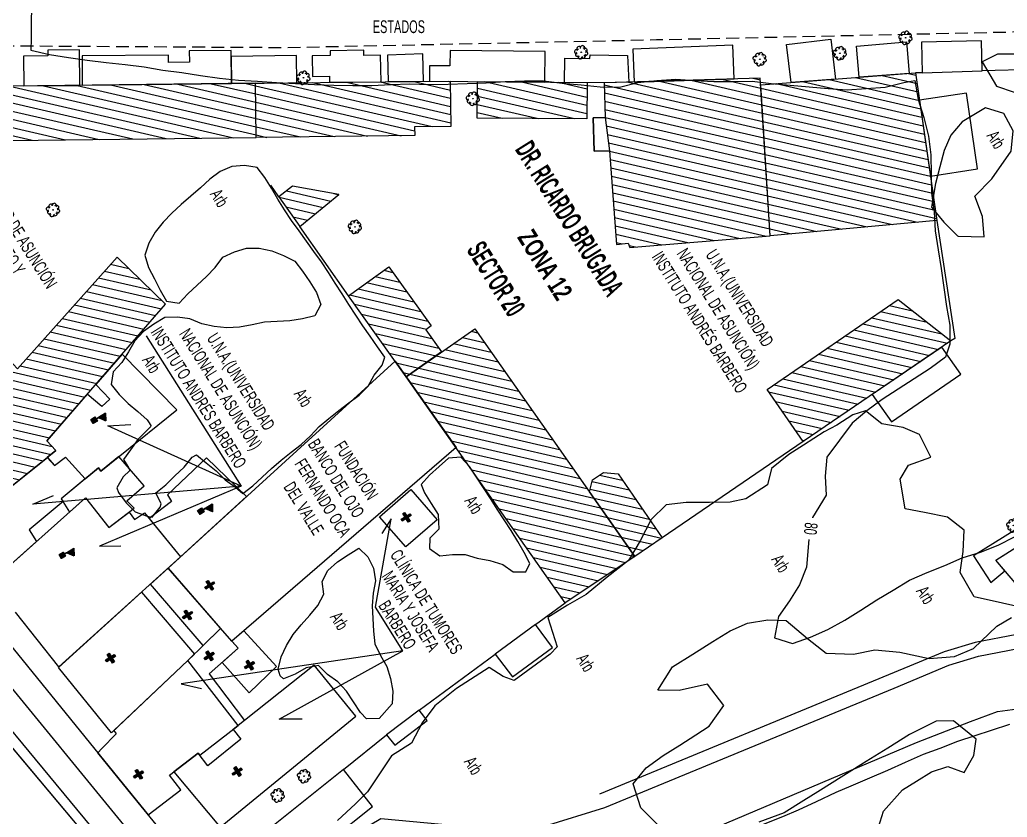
# Model space of a CAD drawing. Header units: millimetres. Extents: x 438774 to 440085, y 7202522 to 7203572.
# Drawn here: x 439173.4 to 439328.7, y 7203130.2 to 7203255.7 of the extents above; entities that cross this region are included whole.
import ezdxf

# ---------------------------------------------------------------- set-up
doc = ezdxf.new("R2010")
doc.units = ezdxf.units.MM
doc.linetypes.add('00', pattern=[10, 0, -10])
doc.linetypes.add('12', pattern=[3, 2, -1])
for name, color, linetype in [('0212', 7, 'Continuous'), ('0220', 7, 'Continuous'), ('0222', 7, 'Continuous'), ('0505', 1, 'Continuous'), ('0506', 1, 'Continuous'), ('0611', 30, 'Continuous'), ('0612', 7, 'Continuous'), ('0625', 7, 'Continuous'), ('0707', 7, 'Continuous'), ('0801', 10, 'Continuous'), ('0803', 160, 'Continuous'), ('0811', 10, 'Continuous'), ('0812', 7, 'Continuous'), ('0817', 10, 'Continuous'), ('0818', 7, 'Continuous'), ('0819', 10, 'Continuous'), ('0820', 7, 'Continuous'), ('0869', 7, 'Continuous'), ('1005', 3, 'Continuous'), ('1006', 3, 'Continuous'), ('1007', 3, 'Continuous')]:
    doc.layers.add(name, color=color, linetype=linetype)
doc.styles.add('02', font='swissc.ttf')
doc.styles.add('03', font='swisscb.ttf')
doc.styles.add('04', font='swisscb.ttf')
doc.styles.get("Standard").update_dxf_attribs({"font": 'Arial.ttf'})
doc.linetypes.add('03', pattern='A,5,0,["I",Standard,S=2,R=0,X=0,Y=-1],0.1', length=5.1)
pattern_1 = [(347, (-5901522.1453, 3756752.6611), (0.28118881793, 1.21796258098), [])]

# ---------------------------------------------------------------- blocks, each defined once
blk = doc.blocks.new('15')
for p, q in [((-0.38, 0.75), (0.37, 0.75)), ((-0.38, 0.73), (0.37, 0.73)), ((-0.38, 0.72), (0.37, 0.72)), ((-0.38, 0.7), (0.37, 0.7)), ((-0.38, 0.69), (0.37, 0.69)), ((-0.38, 0.67), (0.37, 0.67)), ((-0.38, 0.66), (0.37, 0.66)), ((-0.38, 0.64), (0.37, 0.64)), ((-0.38, 0.63), (0.37, 0.63)), ((-0.38, 0.61), (0.37, 0.61)), ((-0.38, 0.6), (0.37, 0.6)), ((-0.38, 0.58), (0.37, 0.58)), ((-0.38, 0.57), (0.37, 0.57)), ((-0.38, 0.55), (0.37, 0.55)), ((-0.38, 0.54), (0.37, 0.54)), ((-0.38, 0.52), (0.37, 0.52)), ((-0.38, 0.51), (0.37, 0.51)), ((-0.38, 0.49), (0.37, 0.49)), ((-0.38, 0.48), (0.37, 0.48)), ((-0.38, 0.46), (0.37, 0.46)), ((-0.38, 0.45), (0.37, 0.45)), ((-0.38, 0.43), (0.37, 0.43)), ((-0.38, 0.42), (0.37, 0.42)), ((-0.38, 0.4), (0.37, 0.4)), ((-0.38, 0.39), (0.37, 0.39)), ((-0.38, 0.37), (0.37, 0.37)), ((-0.38, 0.36), (0.37, 0.36)), ((-0.38, 0.34), (0.37, 0.34)), ((-0.38, 0.33), (0.37, 0.33)), ((-0.38, 0.31), (0.37, 0.31)), ((-0.38, 0.3), (0.37, 0.3)), ((-0.38, 0.28), (0.37, 0.28)), ((-0.38, 0.27), (0.37, 0.27)), ((-0.38, 0.25), (0.37, 0.25)), ((-0.38, 0.24), (0.37, 0.24)), ((-0.38, 0.22), (0.37, 0.22)), ((-0.38, 0.21), (0.37, 0.21)), ((-0.38, 0.19), (0.37, 0.19)), ((-0.38, 0.18), (0.37, 0.18)), ((-0.38, 0.16), (0.37, 0.16)), ((-0.38, 0.15), (0.37, 0.15)), ((-0.38, 0.13), (0.37, 0.13)), ((-0.38, 0.12), (0.37, 0.12)), ((-0.38, 0.1), (0.37, 0.1)), ((-0.38, 0.09), (0.37, 0.09)), ((-0.38, 0.07), (0.37, 0.07)), ((-0.38, 0.06), (0.37, 0.06)), ((-0.38, 0.04), (0.37, 0.04)), ((-0.38, 0.03), (0.37, 0.03)), ((-0.38, 0.01), (0.37, 0.01))]:
    blk.add_line(p, q)
for points in [[(0, 0), (0, 2.5), (1.05, 1.88), (0, 1.12)], [(-0.38, 0.75), (0.37, 0.75), (0.37, 0), (-0.38, 0)]]:
    blk.add_lwpolyline(points, close=True)
blk.add_lwpolyline([(0.01, 2.48), (0.01, 1.17), (1.02, 1.88), (0.03, 2.48), (0.03, 1.23), (0.97, 1.88), (0.04, 2.42), (0.04, 1.28), (0.93, 1.88), (0.06, 2.38), (0.06, 1.33), (0.89, 1.88), (0.07, 2.33), (0.07, 1.38), (0.84, 1.88), (0.09, 2.28), (0.09, 1.42), (0.79, 1.88), (0.1, 2.23), (0.1, 1.48), (0.75, 1.88), (0.12, 2.17), (0.12, 1.53), (0.7, 1.88), (0.13, 2.12), (0.13, 1.58), (0.66, 1.88), (0.15, 2.08), (0.15, 1.62), (0.61, 1.88), (0.16, 2.03), (0.16, 1.67), (0.55, 1.88), (0.18, 2), (0.18, 1.7), (0.51, 1.88), (0.19, 1.95), (0.19, 1.75), (0.46, 1.88), (0.21, 1.92), (0.21, 1.78), (0.42, 1.88), (0.22, 1.9), (0.22, 1.8), (0.37, 1.88), (0.24, 1.88), (0.24, 1.83), (0.3, 1.85), (0.24, 1.85)])
blk = doc.blocks.new('16')
for points in [[(-0.78, -0.19), (-0.78, 0.17), (0.83, 0.17), (0.83, -0.19)], [(-0.17, 0.75), (0.19, 0.75), (0.19, -0.87), (-0.17, -0.87)]]:
    blk.add_hatch(color=256).paths.add_polyline_path(points)
for points in [[(-0.78, -0.19), (-0.78, 0.17), (0.83, 0.17), (0.83, -0.19)], [(-0.17, 0.75), (0.19, 0.75), (0.19, -0.87), (-0.17, -0.87)]]:
    blk.add_lwpolyline(points, close=True)
blk = doc.blocks.new('09')
for p, q in [((-0.04, 0.01), (0.04, 0.01)), ((-0.02, 0.03), (0.02, 0.03)), ((0, 0.05), (0, 0.05)), ((-0.04, -0.01), (0.04, -0.01)), ((-0.02, -0.03), (0.02, -0.03))]:
    blk.add_line(p, q)
for points in [[(-0.61, 0.39), (-0.76, 0.34), (-0.88, 0.27), (-0.97, 0.13), (-1, 0), (-0.96, -0.15), (-0.88, -0.26), (-0.83, -0.31), (-0.73, -0.36), (-0.58, -0.38)], [(-0.12, 0.67), (-0.2, 0.77), (-0.32, 0.84), (-0.46, 0.87), (-0.62, 0.83), (-0.74, 0.77), (-0.81, 0.63), (-0.83, 0.49), (-0.83, 0.42), (-0.79, 0.32), (-0.69, 0.22), (-0.62, 0.16)], [(-0.41, 0.6), (-0.39, 0.72), (-0.35, 0.82), (-0.3, 0.88), (-0.18, 0.96), (-0.03, 1), (0.1, 0.96), (0.24, 0.87), (0.31, 0.75), (0.36, 0.62), (0.37, 0.55)], [(0.11, 0.66), (0.19, 0.71), (0.31, 0.78), (0.42, 0.81), (0.49, 0.81), (0.63, 0.78), (0.76, 0.7), (0.82, 0.58), (0.84, 0.41), (0.81, 0.28), (0.75, 0.16), (0.69, 0.06)], [(0.67, -0.42), (0.8, -0.38), (0.91, -0.29), (0.99, -0.14), (1.01, -0.01), (0.95, 0.14), (0.86, 0.24), (0.8, 0.29), (0.7, 0.32), (0.56, 0.34)], [(-0.14, -0.69), (-0.19, -0.75), (-0.3, -0.83), (-0.4, -0.87), (-0.48, -0.87), (-0.61, -0.83), (-0.74, -0.75), (-0.8, -0.63), (-0.83, -0.47), (-0.79, -0.33), (-0.7, -0.18), (-0.64, -0.12)], [(-0.38, -0.63), (-0.34, -0.76), (-0.26, -0.88), (-0.13, -0.97), (0.01, -1.01), (0.15, -0.97), (0.27, -0.88), (0.32, -0.83), (0.36, -0.73), (0.38, -0.57)], [(0.15, -0.7), (0.32, -0.83), (0.46, -0.87), (0.62, -0.85), (0.74, -0.79), (0.83, -0.66), (0.86, -0.52), (0.86, -0.45), (0.83, -0.34), (0.74, -0.24), (0.67, -0.18)]]:
    blk.add_lwpolyline(points)
blk.add_lwpolyline([(0, -0.05), (-0.05, 0), (0, 0.05), (0.05, 0)], close=True)

msp = doc.modelspace()

# ---------------------------------------------------------------- hatches: boundary and pattern name
at = {"layer": '0819'}
h = msp.add_hatch(dxfattribs=at)
h.set_pattern_fill('ANSI31', color=256, scale=10, angle=-58, style=0)
h.set_pattern_definition(pattern_1)
h.paths.add_polyline_path([(439210.56, 7203237.18), (439210.46, 7203245.72), (439241.08, 7203246.02), (439241.18, 7203238.93), (439235.47, 7203238.86), (439235.49, 7203237.48)])
h.paths.add_polyline_path([(439214.11, 7203227.85), (439217.41, 7203223.16), (439223.57, 7203228.21), (439216.24, 7203229.54)])
h.paths.add_polyline_path([(439245.35, 7203245.99), (439262.59, 7203245.81), (439262.57, 7203240.13), (439245.32, 7203240.22)])
h.paths.add_polyline_path([(439265.44, 7203240.31), (439266.12, 7203235.08), (439263.7, 7203235), (439263.53, 7203240.25)], flags=17)
h.paths.add_polyline_path([(439289.83, 7203246.53), (439265.27, 7203245.76), (439265.44, 7203240.31), (439263.53, 7203240.25), (439263.7, 7203235), (439266.12, 7203235.08), (439267.24, 7203220.34), (439269.08, 7203220.57), (439269.32, 7203219.89), (439291.39, 7203221.68)])
h = msp.add_hatch(dxfattribs=at)
h.set_pattern_fill('ANSI31', color=256, scale=10, angle=-58, style=0)
h.set_pattern_definition(pattern_1)
h.paths.add_polyline_path([(439291.39, 7203221.68), (439289.9, 7203245.47), (439314.26, 7203247.34), (439317.6, 7203224.12)])
h = msp.add_hatch(dxfattribs=at)
h.set_pattern_fill('ANSI31', color=256, scale=10, angle=-58, style=0)
h.set_pattern_definition(pattern_1)
h.paths.add_polyline_path([(439146.79, 7203212.25), (439159.95, 7203209.9), (439161.43, 7203218.18), (439148.27, 7203220.54)])
h.paths.add_polyline_path([(439129.08, 7203236.18), (439210.56, 7203237.18), (439210.46, 7203245.72), (439128.97, 7203244.73)])
h = msp.add_hatch(dxfattribs=at)
h.set_pattern_fill('ANSI31', color=256, scale=10, angle=-58, style=0)
h.set_pattern_definition(pattern_1)
h.paths.add_polyline_path([(439164.17, 7203176), (439179.04, 7203187.91), (439177.65, 7203189.45), (439196.29, 7203210.97), (439188.67, 7203218.37), (439173, 7203200.77), (439170.95, 7203202.97), (439154.77, 7203190.93)])
edge = h.paths.add_edge_path(flags=16)
edge.add_line((439161.86, 7203179.69), (439164.74, 7203181.8))
edge.add_line((439164.74, 7203181.8), (439165.61, 7203180.55))
edge.add_line((439165.61, 7203180.55), (439162.67, 7203178.42))
h = msp.add_hatch(dxfattribs=at)
h.set_pattern_fill('ANSI31', color=256, scale=10, angle=-58, style=0)
h.set_pattern_definition(pattern_1)
h.paths.add_polyline_path([(439319.83, 7203205.16), (439296.56, 7203189.33), (439290.92, 7203197.51), (439311.51, 7203211.68)])
h.paths.add_polyline_path([(439270.09, 7203171.25), (439262.96, 7203181.41), (439263.44, 7203183.31), (439265.18, 7203184.44), (439267.46, 7203184.23), (439274.38, 7203174.18)])
h.paths.add_polyline_path([(439259.16, 7203163.97), (439234.15, 7203199.52), (439244.92, 7203207.09), (439270.09, 7203171.25)])
h.paths.add_polyline_path([(439234.15, 7203199.52), (439225.06, 7203212.28), (439231.42, 7203216.84), (439238.07, 7203207.54), (439237.21, 7203206.92), (439239.71, 7203203.44)])

# ---------------------------------------------------------------- linework, layer by layer
at = {"layer": '0505', "linetype": 'Continuous', "elevation": 80, "flags": 128}
for points in [[(439175.25, 7203258.68), (439175.15, 7203255.68), (439175.18, 7203252.68), (439175.12, 7203250.9), (439178.05, 7203250.26), (439181.01, 7203249.77), (439183.98, 7203249.34), (439186.95, 7203248.98), (439189.94, 7203248.65), (439192.92, 7203248.28), (439195.87, 7203247.78), (439198.85, 7203247.38), (439201.82, 7203246.95), (439204.78, 7203246.52), (439207.77, 7203246.21), (439210.76, 7203246.03), (439213.76, 7203245.82), (439216.75, 7203245.65), (439219.75, 7203245.52), (439222.75, 7203245.4), (439225.75, 7203245.37), (439228.75, 7203245.34), (439231.74, 7203245.52), (439234.74, 7203245.63), (439237.74, 7203245.53), (439240.74, 7203245.56), (439243.73, 7203245.69), (439246.73, 7203245.78), (439249.73, 7203245.97), (439252.73, 7203246.07), (439255.73, 7203246.08), (439258.7, 7203245.75), (439261.69, 7203245.46), (439264.68, 7203245.16), (439267.67, 7203245.12), (439270.59, 7203245.82), (439273.58, 7203246.12), (439276.57, 7203246.36), (439279.56, 7203246.13), (439282.55, 7203246.01), (439285.56, 7203246.01), (439288.56, 7203246.02), (439291.54, 7203245.69), (439294.52, 7203245.4), (439297.52, 7203245.16), (439300.5, 7203244.89), (439303.5, 7203244.7), (439306.49, 7203244.86), (439309.48, 7203245.12), (439312.4, 7203245.81), (439314.13, 7203246.13), (439314.66, 7203243.18), (439315.57, 7203240.32), (439316.28, 7203237.4), (439316.67, 7203234.43), (439316.7, 7203231.43), (439316.75, 7203228.42), (439317.16, 7203225.46), (439317.34, 7203222.47), (439317.79, 7203219.5), (439318.31, 7203216.54), (439318.73, 7203213.57), (439319.12, 7203210.6), (439319.64, 7203207.64), (439319.66, 7203204.65), (439318.98, 7203202.6), (439316.57, 7203200.81), (439314.05, 7203199.18), (439311.52, 7203197.57), (439309.01, 7203195.93), (439306.57, 7203194.19), (439304.29, 7203192.24), (439300.32, 7203186.87), (439300.02, 7203183.88), (439300.2, 7203180.89), (439298.06, 7203177.4)], [(439297.47, 7203173.92), (439297.12, 7203169.59), (439296.01, 7203166.8), (439294.42, 7203164.25), (439292.69, 7203161.81), (439292.06, 7203158.43), (439294.92, 7203157.53), (439297.74, 7203158.57), (439300.48, 7203159.78), (439303.11, 7203161.23), (439305.66, 7203162.82), (439308.19, 7203164.42), (439310.76, 7203165.95), (439313.32, 7203167.52), (439316.08, 7203168.71), (439318.87, 7203169.81), (439321.6, 7203171.04), (439324.48, 7203171.91), (439327.26, 7203173.02), (439329.93, 7203174.39)]]:
    msp.add_lwpolyline(points, dxfattribs=at)
at = {"layer": '0505', "linetype": '00', "elevation": 80, "flags": 128}
msp.add_lwpolyline([(439298.06, 7203177.4), (439297.55, 7203175.5), (439297.47, 7203173.92)], dxfattribs=at)
at = {"layer": '0611', "linetype": '12', "flags": 128}
msp.add_lwpolyline([(439116.51, 7203251.55), (439133.88, 7203251.85), (439215.27, 7203251.34), (439273.53, 7203252.57), (439348.79, 7203254.21), (439362.54, 7203254.51)], dxfattribs=at)
at = {"layer": '0611', "linetype": 'Continuous', "flags": 128}
for points in [[(439084.84, 7203246.63), (439086.18, 7203246.02), (439087.85, 7203244.37), (439147.29, 7203174.18), (439147.76, 7203173.49), (439146.39, 7203172.45), (439150.64, 7203166.97), (439151.73, 7203167.67), (439152.39, 7203167.62), (439153.24, 7203166.56), (439192.02, 7203119.71)], [(439115.42, 7203236.39), (439114.41, 7203236.05), (439113.61, 7203235.28), (439112.82, 7203234.14), (439112.39, 7203232.94), (439112.26, 7203231.75), (439112.46, 7203230.71), (439114.36, 7203228.2), (439190.37, 7203134.55)], [(439214.05, 7203120.49), (439230.18, 7203130.02), (439242.03, 7203128.94), (439243.91, 7203127.74), (439246.27, 7203127.38), (439247.5, 7203127.51), (439248.97, 7203127.56), (439255.9, 7203128.81), (439265.4, 7203131.77), (439310.87, 7203150.53), (439319.5, 7203154.16), (439324.15, 7203155.55), (439330.4, 7203156.75)], [(439272.57, 7203124.27), (439314.43, 7203141.99), (439322.92, 7203145.29), (439327.17, 7203146.87), (439332.67, 7203147.57)], [(439199.47, 7203123.34), (439190.37, 7203134.54)]]:
    msp.add_lwpolyline(points, dxfattribs=at)
at = {"layer": '0625', "linetype": '03', "flags": 128}
msp.add_lwpolyline([(438996.11, 7203357.33), (439016.98, 7203331.71), (439033.19, 7203312.84), (439055.15, 7203288.07), (439081.99, 7203256.25), (439096.88, 7203238.54), (439112.87, 7203221.86), (439133.59, 7203197.24), (439164.21, 7203160.13), (439195.54, 7203121.85), (439209.33, 7203104.61)], dxfattribs=at)
at = {"layer": '0707', "linetype": 'Continuous', "flags": 128}
for points in [[(439315.31, 7203247.37), (439314.26, 7203247.34)], [(439332.94, 7203247.88), (439324.75, 7203247.64)], [(439214.11, 7203227.85), (439212.85, 7203229.65)], [(439317.6, 7203224.12), (439320.41, 7203205.56), (439319.83, 7203205.16)], [(439225.06, 7203212.28), (439217.41, 7203223.16)], [(439296.56, 7203189.33), (439274.38, 7203174.18)], [(439132.87, 7203188.04), (439136.13, 7203184.13), (439189.7, 7203120.24), (439189.31, 7203117.2), (439116.99, 7203069.46), (439102.09, 7203059.61), (439099.27, 7203059.13), (439067.36, 7203069.01), (439060.75, 7203071.05), (439022.39, 7203082.93), (439021.28, 7203084.11), (439014.68, 7203104.17)], [(439254.47, 7203160.53), (439259.16, 7203163.97)], [(439236.21, 7203147.05), (439248.16, 7203155.88)], [(439224.31, 7203137.75), (439231.07, 7203143.17)]]:
    msp.add_lwpolyline(points, dxfattribs=at)
at = {"layer": '0801', "linetype": 'Continuous', "flags": 128}
for points in [[(439269.99, 7203245.9), (439285.73, 7203246.4), (439285.5, 7203251.7), (439269.78, 7203251.05), (439269.99, 7203245.9)], [(439301.65, 7203246.37), (439294.67, 7203245.84), (439293.96, 7203251.83), (439300.92, 7203252.64), (439301.65, 7203246.37)], [(439313.27, 7203247.27), (439305.38, 7203246.66), (439304.97, 7203251.54), (439312.85, 7203252.21), (439313.27, 7203247.27)], [(439315.31, 7203247.37), (439324.75, 7203247.64), (439324.62, 7203252.4), (439315.18, 7203252.15), (439315.31, 7203247.37)], [(439174.03, 7203245.28), (439182.8, 7203245.38), (439182.74, 7203250.96), (439177.79, 7203250.9), (439177.8, 7203250.02), (439173.98, 7203249.98), (439174.03, 7203245.28)], [(439183.19, 7203245.39), (439206.67, 7203245.67), (439206.63, 7203250.86), (439200.03, 7203250.82), (439200.05, 7203249.02), (439196.78, 7203249), (439196.77, 7203250.12), (439183.17, 7203250.03), (439183.19, 7203245.39)], [(439206.67, 7203245.67), (439216.96, 7203245.79), (439216.9, 7203250.07), (439206.64, 7203249.93), (439206.67, 7203245.67)], [(439222.09, 7203245.86), (439230.2, 7203245.96), (439230.11, 7203250.12), (439227.5, 7203250.07), (439227.48, 7203250.93), (439222.19, 7203250.81), (439222.21, 7203250.09), (439219.35, 7203250.02), (439219.41, 7203246.75), (439222.06, 7203246.81), (439222.09, 7203245.86)], [(439231.31, 7203245.98), (439236.89, 7203246.05), (439236.76, 7203250.32), (439231.18, 7203250.14), (439231.31, 7203245.98)], [(439237.81, 7203246.05), (439255.96, 7203245.88), (439256.02, 7203250.7), (439241.04, 7203250.88), (439241.02, 7203248.44), (439237.83, 7203248.47), (439237.81, 7203246.05)], [(439269.18, 7203245.88), (439265.27, 7203245.76), (439259.05, 7203245.85), (439259.11, 7203249.66), (439263.05, 7203249.6), (439263.06, 7203250.18), (439268.94, 7203250.08), (439269.18, 7203245.88)], [(439314.88, 7203243.03), (439316.6, 7203231.11), (439324, 7203232.23), (439322.25, 7203244.14), (439314.88, 7203243.03)], [(439318.39, 7203204.18), (439307.45, 7203196.73), (439310.48, 7203192.43), (439321.38, 7203199.93), (439318.39, 7203204.18)], [(439333.35, 7203177.55), (439323.35, 7203171.36), (439326.1, 7203167.14), (439328.29, 7203169), (439326.86, 7203170.69), (439334.46, 7203175.49), (439333.35, 7203177.55)], [(439335.73, 7203176.3), (439346.87, 7203163.17), (439342.11, 7203159.13), (439334.87, 7203167.66), (439331.71, 7203164.98), (439326.86, 7203170.69), (439335.73, 7203176.3)], [(439254.47, 7203160.53), (439248.16, 7203155.88), (439250.84, 7203152.29), (439257.14, 7203156.95), (439254.47, 7203160.53)], [(439224.31, 7203137.75), (439211.42, 7203127.45), (439215.95, 7203121.63), (439228.84, 7203131.93), (439224.31, 7203137.75)]]:
    msp.add_lwpolyline(points, close=True, dxfattribs=at)
at = {"layer": '0803', "linetype": 'Continuous', "flags": 128}
msp.add_lwpolyline([(439236.21, 7203147.05), (439231.07, 7203143.17), (439232.34, 7203141.57), (439237.47, 7203145.46), (439236.21, 7203147.05)], close=True, dxfattribs=at)
at = {"layer": '0811', "linetype": 'Continuous', "flags": 128}
for points in [[(439183.99, 7203196.78), (439177.65, 7203189.45), (439179.04, 7203187.91), (439177.7, 7203186.84), (439178.84, 7203185.56), (439180.55, 7203186.87), (439183.65, 7203183.45), (439185.76, 7203185.19), (439186.12, 7203184.68), (439198.08, 7203194.33), (439189.46, 7203203.08), (439185.33, 7203198.32), (439187.51, 7203196), (439186.27, 7203194.87), (439183.99, 7203196.78)], [(439188.95, 7203186.96), (439186.12, 7203184.68), (439185.76, 7203185.19), (439179.9, 7203180.34), (439181.18, 7203178.23), (439183.72, 7203180.48), (439187.39, 7203175.83), (439191.38, 7203178.87), (439190.21, 7203180.03), (439192.92, 7203182.38), (439192.91, 7203182.37), (439188.95, 7203186.96)], [(439198.64, 7203171.18), (439209.05, 7203180.66), (439202.72, 7203186.79), (439196.6, 7203180.96), (439197.26, 7203179.88), (439193.72, 7203177.25), (439198.64, 7203171.18)]]:
    msp.add_lwpolyline(points, close=True, dxfattribs=at)
for points in [[(439164.17, 7203176), (439177.72, 7203186.81), (439178.84, 7203185.56), (439180.55, 7203186.87), (439183.65, 7203183.45), (439179.9, 7203180.34), (439180.17, 7203179.89), (439174.84, 7203175.44), (439176.01, 7203173.63), (439169.43, 7203167.77)], [(439169.43, 7203167.77), (439183.72, 7203180.48), (439187.39, 7203175.83), (439190.56, 7203178.24), (439191.39, 7203177.06), (439193, 7203178.12), (439198.64, 7203171.18), (439179.54, 7203153.87), (439172.69, 7203162.46)]]:
    msp.add_lwpolyline(points, dxfattribs=at)
at = {"layer": '0812', "linetype": 'Continuous', "flags": 128}
for points in [[(439193.23, 7203205.99), (439208.18, 7203182.33), (439185.89, 7203172.85), (439189.27, 7203172.91)], [(439208.18, 7203182.33), (439187.22, 7203191.8), (439190.85, 7203192.02)], [(439208.18, 7203182.33), (439175.42, 7203179.48), (439178.68, 7203180.83)]]:
    msp.add_lwpolyline(points, dxfattribs=at)
at = {"layer": '0817', "linetype": 'Continuous', "flags": 128}
for points in [[(439206.7, 7203157.94), (439196.73, 7203169.41), (439232.41, 7203201.99), (439242, 7203188.4), (439206.7, 7203157.94)], [(439229.96, 7203177.51), (439234.87, 7203181.78), (439239.01, 7203177.03), (439234.1, 7203172.76), (439229.96, 7203177.51)], [(439196.73, 7203169.41), (439204.94, 7203159.93), (439202.22, 7203157.25), (439193.94, 7203166.88), (439196.73, 7203169.41)], [(439179.46, 7203153.8), (439192.54, 7203165.62), (439200.83, 7203155.9), (439187.79, 7203143.52), (439179.46, 7203153.8)], [(439207.71, 7203144.63), (439199.82, 7203154.9), (439204.94, 7203159.93), (439207.73, 7203156.8), (439203.17, 7203152.76), (439208.73, 7203145.43), (439207.71, 7203144.63)], [(439206.7, 7203157.94), (439207.73, 7203156.8), (439205.18, 7203154.55), (439209.43, 7203149.77), (439213.77, 7203153.92), (439208.59, 7203159.55), (439206.7, 7203157.94)], [(439204.9, 7203128.67), (439226.23, 7203146.13), (439219.67, 7203154.14), (439206.94, 7203144.02), (439208.16, 7203142.5), (439202.97, 7203138.31), (439201.42, 7203140.31), (439197.58, 7203137.36), (439204.9, 7203128.67)]]:
    msp.add_lwpolyline(points, close=True, dxfattribs=at)
for points in [[(439190.37, 7203134.54), (439193.58, 7203130.59), (439198.7, 7203134.52), (439196.91, 7203136.84), (439201.42, 7203140.31), (439201.68, 7203139.98), (439207.71, 7203144.63), (439199.82, 7203154.9), (439188.17, 7203143.87), (439188.52, 7203143.35), (439186.29, 7203141.01)], [(439171.41, 7203142.06), (439189.7, 7203120.24), (439189.31, 7203117.2), (439181.57, 7203112.1), (439172.93, 7203122.65)], [(439190.37, 7203134.55), (439185.66, 7203140.35), (439186.29, 7203141.01)]]:
    msp.add_lwpolyline(points, dxfattribs=at)
at = {"layer": '0818', "linetype": 'Continuous', "flags": 128}
for points in [[(439217.77, 7203145.65), (439214.19, 7203145.63), (439233.63, 7203156.41), (439229.33, 7203163.29), (439231.78, 7203177.15), (439230.31, 7203174.86)], [(439233.63, 7203156.41), (439198.74, 7203151.2), (439201.94, 7203150.46)]]:
    msp.add_lwpolyline(points, dxfattribs=at)
at = {"layer": '0819', "linetype": 'Continuous', "flags": 128}
for points in [[(439289.83, 7203246.53), (439265.27, 7203245.76), (439265.44, 7203240.31), (439263.53, 7203240.25), (439263.7, 7203235), (439266.12, 7203235.08), (439267.24, 7203220.34), (439269.08, 7203220.57), (439269.32, 7203219.89), (439291.39, 7203221.68), (439289.83, 7203246.53)], [(439291.39, 7203221.68), (439289.9, 7203245.47), (439314.26, 7203247.34), (439317.6, 7203224.12), (439291.39, 7203221.68)], [(439129.08, 7203236.18), (439210.56, 7203237.18), (439210.46, 7203245.72), (439128.97, 7203244.73), (439129.08, 7203236.18)], [(439210.56, 7203237.18), (439210.46, 7203245.72), (439241.08, 7203246.02), (439241.18, 7203238.93), (439235.47, 7203238.86), (439235.49, 7203237.48), (439210.56, 7203237.18)], [(439245.35, 7203245.99), (439262.59, 7203245.81), (439262.57, 7203240.13), (439245.32, 7203240.22), (439245.35, 7203245.99)], [(439265.44, 7203240.31), (439266.12, 7203235.08), (439263.7, 7203235), (439263.53, 7203240.25), (439265.44, 7203240.31)], [(439214.11, 7203227.85), (439217.41, 7203223.16), (439223.57, 7203228.21), (439216.24, 7203229.54), (439214.11, 7203227.85)], [(439164.17, 7203176), (439179.04, 7203187.91), (439177.65, 7203189.45), (439196.29, 7203210.97), (439188.67, 7203218.37), (439173, 7203200.77), (439170.95, 7203202.97), (439154.77, 7203190.93)], [(439234.15, 7203199.52), (439225.06, 7203212.28), (439231.42, 7203216.84), (439238.07, 7203207.54), (439237.21, 7203206.92), (439239.71, 7203203.44), (439234.15, 7203199.52)], [(439319.83, 7203205.16), (439296.56, 7203189.33), (439290.92, 7203197.51), (439311.51, 7203211.68), (439319.83, 7203205.16)], [(439259.16, 7203163.97), (439234.15, 7203199.52), (439244.92, 7203207.09), (439270.09, 7203171.25), (439259.16, 7203163.97)], [(439270.09, 7203171.25), (439262.96, 7203181.41), (439263.44, 7203183.31), (439265.18, 7203184.44), (439267.46, 7203184.23), (439274.38, 7203174.18), (439270.09, 7203171.25)]]:
    msp.add_lwpolyline(points, close=True, dxfattribs=at)
at = {"layer": '0869', "linetype": 'Continuous', "flags": 128}
for points in [[(439330.17, 7203158.99), (439323.61, 7203157.73), (439318.75, 7203156.27), (439310, 7203152.6), (439264.55, 7203133.85)], [(439290.34, 7203129.13), (439293.39, 7203130.35), (439295.86, 7203131.38), (439298.68, 7203132.67), (439301.79, 7203134.14), (439304.13, 7203135.14), (439307.05, 7203136.43), (439309.91, 7203137.64), (439312.69, 7203138.88), (439315.49, 7203140.12), (439318.11, 7203141.08), (439320.92, 7203142.2), (439323.64, 7203143.09), (439326.22, 7203143.94), (439329.1, 7203144.85)]]:
    msp.add_lwpolyline(points, dxfattribs=at)
at = {"layer": '1005'}
for points in [[(439327, 7203245.27), (439329.78, 7203244.31), (439333.4, 7203243.84), (439336.3, 7203245.33), (439337.08, 7203247.8), (439334.18, 7203249.67), (439331.59, 7203250.3), (439327.15, 7203250.31), (439324.73, 7203249.07)], [(439325.03, 7203221.52), (439324.79, 7203224.75), (439323.58, 7203227.93), (439326.24, 7203230.68), (439329.3, 7203235.05), (439329.59, 7203238.25), (439328.16, 7203240.95), (439325.26, 7203241.84), (439321.59, 7203239.62), (439319.79, 7203237.54), (439318.76, 7203235.12), (439318.1, 7203232.57), (439317.4, 7203229.92), (439316.79, 7203226.21), (439318.69, 7203223.84), (439320.86, 7203221.72), (439320.96, 7203221.67)], [(439191.94, 7203189.63), (439190.76, 7203188.01), (439189.69, 7203186.49), (439190.47, 7203185.26), (439190.69, 7203184.8), (439189.63, 7203183.76), (439188.61, 7203182.03), (439188.92, 7203181.29), (439190.12, 7203179.7), (439191.53, 7203178.27), (439193.4, 7203177.59), (439194.21, 7203177.42), (439195.46, 7203178.99), (439195.6, 7203179.54), (439194.79, 7203181.27), (439196.33, 7203182.54), (439197.78, 7203183.93), (439199.25, 7203185.3), (439200.46, 7203186.88), (439201.14, 7203187.22), (439202.71, 7203185.98), (439204.27, 7203184.73), (439205.7, 7203183.33), (439207.31, 7203182.14), (439208.46, 7203181.14), (439210.02, 7203182.37), (439211.49, 7203183.74), (439212.95, 7203185.1), (439214.48, 7203186.39), (439216.05, 7203187.64), (439217.63, 7203188.87), (439219.11, 7203190.21), (439220.45, 7203191.69), (439221.99, 7203192.95), (439223.56, 7203194.2), (439225.14, 7203195.44), (439226.73, 7203196.64), (439228.17, 7203198.04), (439229.12, 7203199.8), (439230.39, 7203201.34), (439230.77, 7203202.63), (439229.61, 7203204.26), (439228.5, 7203205.92), (439227.34, 7203207.55), (439226.22, 7203209.2), (439225.13, 7203210.88), (439224.06, 7203212.57), (439222.99, 7203214.26), (439221.91, 7203215.94), (439220.82, 7203217.62), (439219.63, 7203219.23), (439218.48, 7203220.86), (439217.3, 7203222.49), (439216.13, 7203224.1), (439215.03, 7203225.77), (439213.98, 7203227.47), (439212.95, 7203229.19), (439211.89, 7203230.88), (439210.69, 7203232.48), (439208.71, 7203232.75), (439206.71, 7203232.59), (439204.88, 7203231.8), (439203.25, 7203230.64), (439201.8, 7203229.26), (439200.29, 7203227.94), (439198.78, 7203226.63), (439197.31, 7203225.26), (439195.92, 7203223.83), (439194.68, 7203222.26), (439193.65, 7203220.55), (439193.05, 7203218.64), (439193.64, 7203216.73), (439194.54, 7203214.94), (439195.45, 7203213.16), (439196.45, 7203211.42), (439198.42, 7203211.13), (439199.82, 7203212.57), (439201.25, 7203213.95), (439202.73, 7203215.31), (439204.12, 7203216.74), (439205.31, 7203218.35), (439207.13, 7203219.18), (439209.04, 7203219.75), (439211.04, 7203219.76), (439213, 7203219.34), (439214.87, 7203218.63), (439216.65, 7203217.73), (439217.86, 7203216.12), (439218.97, 7203214.47), (439220.04, 7203212.78), (439220.71, 7203210.89), (439219.77, 7203209.14), (439217.83, 7203208.64), (439215.85, 7203208.35), (439213.86, 7203208.24), (439211.86, 7203208.11), (439209.9, 7203207.71), (439207.94, 7203207.35), (439205.94, 7203207.25), (439203.94, 7203207.43), (439201.99, 7203207.86), (439200.14, 7203208.62), (439198.16, 7203208.92), (439196.17, 7203208.87), (439194.46, 7203207.82), (439192.84, 7203206.64), (439191.48, 7203205.17), (439190.48, 7203203.45), (439189.41, 7203201.75), (439188.05, 7203200.28), (439187.72, 7203198.31), (439188.98, 7203196.76), (439190.4, 7203195.34), (439191.93, 7203194.07), (439193.42, 7203192.73), (439193.61, 7203192.46), (439193.97, 7203191.86), (439193.95, 7203191.66)], [(439249.34, 7203169.99), (439250.96, 7203168.83), (439252.95, 7203168.85), (439253.61, 7203170.12), (439252.69, 7203171.89), (439251.69, 7203173.62), (439250.64, 7203175.32), (439249.55, 7203177), (439248.48, 7203178.69), (439247.38, 7203180.37), (439246.3, 7203182.05), (439245.2, 7203183.72), (439244.12, 7203185.4), (439242.74, 7203186.85), (439240.8, 7203186.72), (439239.31, 7203185.4), (439237.82, 7203184.06), (439236.49, 7203182.57), (439237, 7203181.24), (439238.1, 7203179.56), (439239.17, 7203177.87), (439239.27, 7203175.52), (439237.84, 7203174.12), (439237.8, 7203172.51), (439239.42, 7203171.35), (439241.41, 7203171.56), (439243.41, 7203171.54), (439245.33, 7203170.98), (439247.31, 7203170.64)], [(439229.9, 7203145.77), (439227.9, 7203145.7), (439226.97, 7203146.7), (439225.85, 7203148.36), (439224.76, 7203150.04), (439223.42, 7203151.52), (439221.79, 7203152.67), (439220.37, 7203154.09), (439218.4, 7203153.75), (439216.69, 7203152.71), (439214.83, 7203151.99), (439214.31, 7203152.45), (439214.03, 7203153.5), (439214.46, 7203155.45), (439215.31, 7203157.26), (439216.37, 7203158.96), (439217.63, 7203160.51), (439218.97, 7203161.99), (439220.27, 7203163.52), (439221.17, 7203165.31), (439220.92, 7203167.29), (439221.84, 7203169.06), (439223.32, 7203170.41), (439225, 7203171.51), (439226.68, 7203172.58), (439228.1, 7203171.18), (439229.03, 7203169.41), (439229.3, 7203167.43), (439228.93, 7203165.46), (439228.81, 7203163.46), (439228.88, 7203161.47), (439229.03, 7203159.47), (439229.22, 7203157.48), (439230.1, 7203155.68), (439231.08, 7203153.94), (439231.7, 7203152.04), (439232.07, 7203150.08), (439231.96, 7203148.08)]]:
    msp.add_lwpolyline(points, close=True, dxfattribs=at)
for points in [[(439330.49, 7203163.31), (439327.92, 7203163.88), (439323.5, 7203164.89), (439321.29, 7203168.73), (439321.73, 7203172.02), (439321.88, 7203175.37), (439319.3, 7203177.42), (439315.66, 7203178.16), (439312.63, 7203178.76), (439311.84, 7203183.39), (439313.17, 7203185.63), (439316.67, 7203186.89), (439314.9, 7203190.43), (439312.33, 7203191.52), (439308.97, 7203192.14), (439306.36, 7203194.14), (439304.38, 7203193.56), (439301.87, 7203191.89), (439299.87, 7203190.86), (439296.62, 7203188.77), (439294.32, 7203187.29), (439291.61, 7203185.08), (439290.97, 7203182.52), (439287.59, 7203180.3), (439285.1, 7203179.82), (439281.85, 7203179.74), (439278.18, 7203179.75), (439275.05, 7203179.38), (439272.67, 7203177.07), (439270.97, 7203173.69), (439269.13, 7203170.61), (439265.75, 7203168.01), (439262.44, 7203165.27), (439259.53, 7203163.59), (439256.43, 7203161.64), (439257.88, 7203157.01), (439256.79, 7203155.86), (439251.12, 7203151.74), (439249.41, 7203152.35), (439247.21, 7203153.79), (439242.05, 7203150.5), (439238.64, 7203147.75), (439236.66, 7203145.07), (439234.96, 7203141.86), (439231.82, 7203139.9), (439229.53, 7203136.44), (439228.05, 7203134.2), (439226.19, 7203132.31), (439223.32, 7203129.71)], [(439274.03, 7203128.7), (439271.04, 7203131.7), (439269.85, 7203135.47), (439271.88, 7203137.99), (439274.57, 7203139.95), (439277.17, 7203141.57), (439279.68, 7203143.16), (439281.81, 7203144.54), (439284.1, 7203147.78), (439281.54, 7203151.17), (439277.06, 7203150.14), (439273.75, 7203150.21), (439276.03, 7203153.87), (439279.21, 7203155.86), (439282.38, 7203157.85), (439285.08, 7203159.54), (439287.83, 7203160.75), (439291.01, 7203161.3), (439293.92, 7203161.16), (439297.25, 7203158.36), (439300.19, 7203156.04), (439304.5, 7203155.89), (439307.86, 7203156.56), (439311.8, 7203156.2), (439316.41, 7203155.21), (439320.38, 7203155.5), (439323.39, 7203156.77), (439327.05, 7203160.29), (439329.35, 7203161.67)], [(439308.44, 7203128.64), (439309.2, 7203131.19), (439312.21, 7203134.54), (439314.4, 7203135.9), (439316.79, 7203137.37), (439319.34, 7203138.2), (439321.89, 7203137.25), (439323.45, 7203139.93), (439323.8, 7203142.51), (439320.21, 7203145.39), (439317.5, 7203145.34), (439313.32, 7203143.26), (439309.9, 7203141.11), (439306.5, 7203138.99), (439302.97, 7203136.77), (439298.89, 7203134.21), (439296.67, 7203132.85), (439293.57, 7203130.92), (439289.61, 7203129.43)]]:
    msp.add_lwpolyline(points, dxfattribs=at)

# ---------------------------------------------------------------- block references
at = {"layer": '0811', "rotation": 302}
for p in [(439184.74, 7203192.48), (439201.54, 7203178.18), (439179.75, 7203171.22)]:
    msp.add_blockref('15', p, dxfattribs=at)
at = {"layer": '0817', "rotation": 302}
for p in [(439234.17, 7203177.44), (439203.28, 7203166.74), (439199.81, 7203162.07), (439203.21, 7203155.63), (439187.69, 7203155.28), (439209.53, 7203154.18), (439192.1, 7203136.99), (439207.62, 7203137.44)]:
    msp.add_blockref('16', p, dxfattribs=at)
at = {"layer": '1007', "rotation": 302}
for p in [(439312.69, 7203252.87), (439261.68, 7203250.59), (439302.36, 7203250.44), (439289.77, 7203249.5), (439217.99, 7203246.57), (439244.64, 7203243.29), (439178.61, 7203225.79), (439226.09, 7203223.11), (439329.64, 7203176.13), (439218.09, 7203136.68), (439213.94, 7203133.66)]:
    msp.add_blockref('09', p, dxfattribs=at)

# ---------------------------------------------------------------- texts
at = {"layer": '0212', "style": '04', "width": 0.625}
msp.add_text('DR. RICARDO BRUGADA', height=3.2, rotation=302, dxfattribs=at).set_placement((439251.18, 7203235.3))
at = {"layer": '0220', "style": '03', "width": 0.83}
msp.add_text('ZONA 12', height=3, rotation=302, dxfattribs=at).set_placement((439251.53, 7203221.47))
at = {"layer": '0222', "style": '04', "width": 0.625}
msp.add_text('SECTOR 20', height=3.2, rotation=302, dxfattribs=at).set_placement((439243.57, 7203219.49))
at = {"layer": '0506', "style": '02', "width": 0.75}
msp.add_text('80', height=2, rotation=264, dxfattribs=at).set_placement((439296.89, 7203176.67))
at = {"layer": '0612', "style": '02', "width": 0.75}
msp.add_text('ESTADOS', height=2, dxfattribs=at).set_placement((439228.89, 7203253.61))
at = {"layer": '0812', "style": '02', "width": 0.75}
for s, p in [('INSTITUTO ANDRÉS BARBERO', (439272.68, 7203218.41)), ('NACIONAL DE ASUNCIÓN)', (439276.62, 7203218.91)), ('U.N.A.(UNIVERSIDAD', (439281.16, 7203218.74)), ('INSTITUTO ANDRÉS BARBERO', (439193.89, 7203206.58)), ('NACIONAL DE ASUNCIÓN)', (439198.36, 7203206.28)), ('U.N.A.(UNIVERSIDAD', (439202.72, 7203205.59))]:
    msp.add_text(s, height=2, rotation=302, dxfattribs=at).set_placement(p)
at = {"layer": '0818', "style": '02', "width": 0.75}
for s, p in [('BANCO DEL OJO', (439218.6, 7203188.93)), ('FUNDACIÓN', (439222.75, 7203188.6)), ('FERNANDO OCA', (439216.51, 7203185.82)), ('DEL VALLE', (439214.77, 7203182.18)), ('CLÍNICA DE TUMORES', (439231.53, 7203171.52)), ('MARIA Y JOSEFA', (439230.23, 7203168.14)), ('BARBERO', (439229.69, 7203163.52))]:
    msp.add_text(s, height=2, rotation=302, dxfattribs=at).set_placement(p)
at = {"layer": '0820', "style": '02', "width": 0.75}
for s, p in [('MUNICIPALIDAD DE ASUNCIÓN', (439163.96, 7203235.13)), ('(SECCIÓN ASEO Y', (439164.55, 7203228.35))]:
    msp.add_text(s, height=2, rotation=302, dxfattribs=at).set_placement(p)
at = {"layer": '1006', "style": '02', "width": 0.75}
for p in [(439325.36, 7203237.45), (439203.21, 7203228.26), (439192.56, 7203202.15), (439216.41, 7203196.83), (439243.23, 7203179.99), (439291.5, 7203170.77), (439314.28, 7203165.79), (439222.09, 7203161.72), (439260.82, 7203155.16), (439243.16, 7203138.94)]:
    msp.add_text('Arb', height=2, rotation=302, dxfattribs=at).set_placement(p)

doc.saveas('drawing.dxf')
